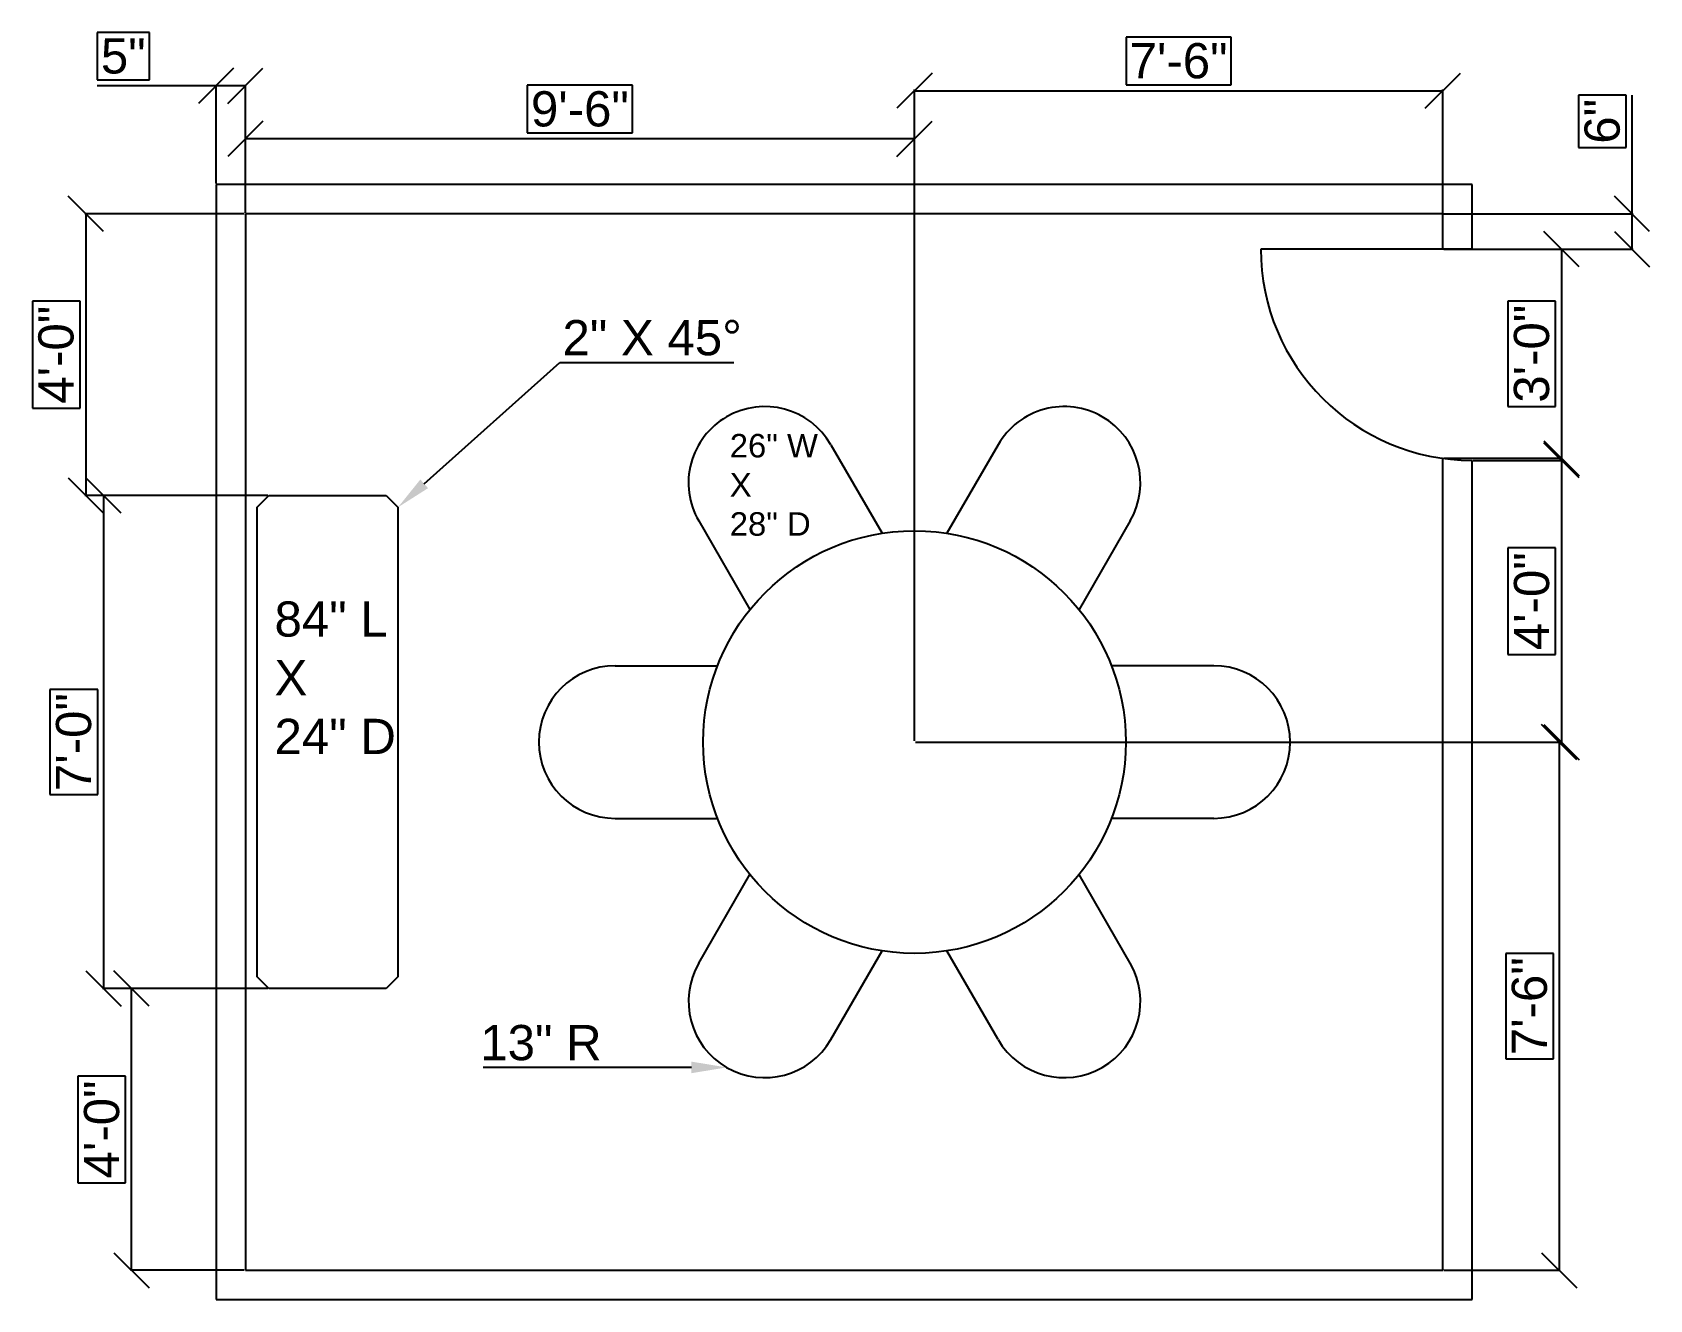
# Model space of a CAD drawing. Header units: inches. Extents: x 41 to 316, y 24 to 240.
import ezdxf
from ezdxf import colors
from ezdxf.entities.mleader import LeaderData, LeaderLine
from ezdxf.math import Vec2, Vec3

# ---------------------------------------------------------------- set-up
doc = ezdxf.new("R2010")
doc.units = ezdxf.units.IN
doc.header["$MEASUREMENT"] = 0
for name, color, linetype in [('DIM', 76, 'Continuous'), ('DOOR', 14, 'Continuous'), ('FURNITURE', 7, 'Continuous'), ('WALL', 212, 'Continuous')]:
    doc.layers.add(name, color=color, linetype=linetype)
doc.layers.add('TEXT', color=130, linetype='Continuous', plot=False)
doc.styles.get("Standard").update_dxf_attribs({"font": 'arial.ttf'})
doc.dimstyles.get("Standard").update_dxf_attribs({"dimtxt": 6, "dimasz": 6, "dimexe": 0.18, "dimexo": 0.1875, "dimgap": -1, "dimtad": 1, "dimdec": 0, "dimzin": 3, "dimdsep": 46, "dimlunit": 4, "dimtxsty": 'Standard', "dimblk": 'OBLIQUE', "dimcen": 0.09, "dimadec": 0, "dimazin": 0, "dimtfac": 1, "dimtdec": 0, "dimtofl": 0, "dimtmove": 0, "dimatfit": 3, "dimfxl": 1, "dimtolj": 1, "dimtzin": 0, "dimarcsym": 0})

# ---------------------------------------------------------------- blocks, each defined once
blk = doc.blocks.new('_Oblique')
at = {"color": 0, "linetype": 'ByBlock', "lineweight": -2}
blk.add_line((-0.5, -0.5), (0.5, 0.5), dxfattribs=at)
blk = doc.blocks.new('*D2')
at = {"layer": 'Defpoints', "color": 0, "transparency": 16777216}
for p in [(77, 230.82), (72, 214), (77, 209)]:
    blk.add_point(p, dxfattribs=at)
at = {"layer": 'DIM', "color": 0, "lineweight": -2, "transparency": 16777216}
for p, q in [((60.65, 239.92), (51.75, 239.92)), ((51.75, 239.92), (51.75, 231.82)), ((60.65, 231.82), (60.65, 239.92)), ((51.75, 231.82), (60.65, 231.82)), ((72, 230.82), (51.75, 230.82)), ((72, 214.19), (72, 231)), ((77, 230.82), (72, 230.82)), ((77, 209.19), (77, 231))]:
    blk.add_line(p, q, dxfattribs=at)
at = {"layer": 'DIM', "color": 0, "lineweight": -2, "transparency": 16777216, "xscale": 6, "yscale": 6, "zscale": 6, "rotation": 180}
blk.add_blockref('_Oblique', (72, 230.82), dxfattribs=at)
at = {"layer": 'DIM', "color": 0, "lineweight": -2, "transparency": 16777216, "xscale": 6, "yscale": 6, "zscale": 6}
blk.add_blockref('_Oblique', (77, 230.82), dxfattribs=at)
at = {"layer": 'DIM', "color": 0, "transparency": 16777216, "insert": (56.2, 235.87), "char_height": 6, "attachment_point": 5}
blk.add_mtext('\\A1;5"', dxfattribs=at)
blk = doc.blocks.new('*D3')
at = {"layer": 'Defpoints', "color": 0, "transparency": 16777216}
for p in [(191, 119), (281, 29), (300.85, 29)]:
    blk.add_point(p, dxfattribs=at)
at = {"layer": 'DIM', "color": 0, "lineweight": -2, "transparency": 16777216}
for p, q in [((191.19, 119), (301.03, 119)), ((300.85, 119), (300.85, 29)), ((299.85, 82.95), (291.72, 82.95)), ((291.72, 82.95), (291.72, 65.05)), ((299.85, 65.05), (299.85, 82.95)), ((291.72, 65.05), (299.85, 65.05)), ((281.19, 29), (301.03, 29))]:
    blk.add_line(p, q, dxfattribs=at)
at = {"layer": 'DIM', "color": 0, "lineweight": -2, "transparency": 16777216, "xscale": 6, "yscale": 6, "zscale": 6}
for p, rotation in [((300.85, 119), 90), ((300.85, 29), 270)]:
    blk.add_blockref('_Oblique', p, dxfattribs=dict(at, rotation=rotation))
at = {"layer": 'DIM', "color": 0, "transparency": 16777216, "insert": (295.79, 74), "char_height": 6, "attachment_point": 5, "rotation": 90}
blk.add_mtext('\\A1;7\'-6"', dxfattribs=at)
blk = doc.blocks.new('*D4')
at = {"layer": 'Defpoints', "color": 0, "transparency": 16777216}
for p in [(286, 167), (191, 119), (301.23, 119)]:
    blk.add_point(p, dxfattribs=at)
at = {"layer": 'DIM', "color": 0, "lineweight": -2, "transparency": 16777216}
for p, q in [((286.19, 167), (301.41, 167)), ((301.23, 167), (301.23, 119)), ((300.23, 152.1), (292.1, 152.1)), ((292.1, 152.1), (292.1, 133.9)), ((300.23, 133.9), (300.23, 152.1)), ((292.1, 133.9), (300.23, 133.9)), ((191.19, 119), (301.41, 119))]:
    blk.add_line(p, q, dxfattribs=at)
at = {"layer": 'DIM', "color": 0, "lineweight": -2, "transparency": 16777216, "xscale": 6, "yscale": 6, "zscale": 6}
for p, rotation in [((301.23, 167), 90), ((301.23, 119), 270)]:
    blk.add_blockref('_Oblique', p, dxfattribs=dict(at, rotation=rotation))
at = {"layer": 'DIM', "color": 0, "transparency": 16777216, "insert": (296.17, 143), "char_height": 6, "attachment_point": 5, "rotation": 90}
blk.add_mtext('\\A1;4\'-0"', dxfattribs=at)
blk = doc.blocks.new('*D5')
at = {"layer": 'Defpoints', "color": 0, "transparency": 16777216}
for p in [(281, 203), (281, 167.35), (301.23, 167.35)]:
    blk.add_point(p, dxfattribs=at)
at = {"layer": 'DIM', "color": 0, "lineweight": -2, "transparency": 16777216}
for p, q in [((281.19, 203), (301.41, 203)), ((301.23, 203), (301.23, 167.35)), ((300.23, 194.15), (292.1, 194.15)), ((292.1, 194.15), (292.1, 176.2)), ((300.23, 176.2), (300.23, 194.15)), ((292.1, 176.2), (300.23, 176.2)), ((281.19, 167.35), (301.41, 167.35))]:
    blk.add_line(p, q, dxfattribs=at)
at = {"layer": 'DIM', "color": 0, "lineweight": -2, "transparency": 16777216, "xscale": 6, "yscale": 6, "zscale": 6}
for p, rotation in [((301.23, 203), 90), ((301.23, 167.35), 270)]:
    blk.add_blockref('_Oblique', p, dxfattribs=dict(at, rotation=rotation))
at = {"layer": 'DIM', "color": 0, "transparency": 16777216, "insert": (296.16, 185.17), "char_height": 6, "attachment_point": 5, "rotation": 90}
blk.add_mtext('\\A1;3\'-0"', dxfattribs=at)
blk = doc.blocks.new('*D6')
at = {"layer": 'Defpoints', "color": 0, "transparency": 16777216}
for p in [(281, 209), (281, 203), (313.25, 203)]:
    blk.add_point(p, dxfattribs=at)
at = {"layer": 'DIM', "color": 0, "lineweight": -2, "transparency": 16777216}
for p, q in [((312.25, 229.24), (304.12, 229.24)), ((304.12, 229.24), (304.12, 220.31)), ((312.25, 220.31), (312.25, 229.24)), ((313.25, 209), (313.25, 229.24)), ((304.12, 220.31), (312.25, 220.31)), ((281.19, 209), (313.43, 209)), ((313.25, 203), (313.25, 209)), ((281.19, 203), (313.43, 203))]:
    blk.add_line(p, q, dxfattribs=at)
at = {"layer": 'DIM', "color": 0, "lineweight": -2, "transparency": 16777216, "xscale": 6, "yscale": 6, "zscale": 6}
for p, rotation in [((313.25, 209), 90), ((313.25, 203), 270)]:
    blk.add_blockref('_Oblique', p, dxfattribs=dict(at, rotation=rotation))
at = {"layer": 'DIM', "color": 0, "transparency": 16777216, "insert": (308.19, 224.77), "char_height": 6, "attachment_point": 5, "rotation": 90}
blk.add_mtext('\\A1;6"', dxfattribs=at)
blk = doc.blocks.new('*D7')
at = {"layer": 'Defpoints', "color": 0, "transparency": 16777216}
for p in [(281, 229.98), (281, 203), (191, 119)]:
    blk.add_point(p, dxfattribs=at)
at = {"layer": 'DIM', "color": 0, "lineweight": -2, "transparency": 16777216}
for p, q in [((244.95, 239.11), (227.05, 239.11)), ((227.05, 239.11), (227.05, 230.98)), ((244.95, 230.98), (244.95, 239.11)), ((191, 119.19), (191, 230.16)), ((191, 229.98), (281, 229.98)), ((227.05, 230.98), (244.95, 230.98)), ((281, 203.19), (281, 230.16))]:
    blk.add_line(p, q, dxfattribs=at)
at = {"layer": 'DIM', "color": 0, "lineweight": -2, "transparency": 16777216, "xscale": 6, "yscale": 6, "zscale": 6, "rotation": 180}
blk.add_blockref('_Oblique', (191, 229.98), dxfattribs=at)
at = {"layer": 'DIM', "color": 0, "lineweight": -2, "transparency": 16777216, "xscale": 6, "yscale": 6, "zscale": 6}
blk.add_blockref('_Oblique', (281, 229.98), dxfattribs=at)
at = {"layer": 'DIM', "color": 0, "transparency": 16777216, "insert": (236, 235.05), "char_height": 6, "attachment_point": 5}
blk.add_mtext('\\A1;7\'-6"', dxfattribs=at)
blk = doc.blocks.new('*D8')
at = {"layer": 'Defpoints', "color": 0, "transparency": 16777216}
for p in [(77, 221.79), (77, 209), (191, 121.52)]:
    blk.add_point(p, dxfattribs=at)
at = {"layer": 'DIM', "color": 0, "lineweight": -2, "transparency": 16777216}
for p, q in [((142.97, 230.91), (125.03, 230.91)), ((125.03, 230.91), (125.03, 222.79)), ((142.97, 222.79), (142.97, 230.91)), ((77, 209.19), (77, 221.97)), ((191, 221.79), (77, 221.79)), ((125.03, 222.79), (142.97, 222.79)), ((191, 121.71), (191, 221.97))]:
    blk.add_line(p, q, dxfattribs=at)
at = {"layer": 'DIM', "color": 0, "lineweight": -2, "transparency": 16777216, "xscale": 6, "yscale": 6, "zscale": 6, "rotation": 180}
blk.add_blockref('_Oblique', (77, 221.79), dxfattribs=at)
at = {"layer": 'DIM', "color": 0, "lineweight": -2, "transparency": 16777216, "xscale": 6, "yscale": 6, "zscale": 6}
blk.add_blockref('_Oblique', (191, 221.79), dxfattribs=at)
at = {"layer": 'DIM', "color": 0, "transparency": 16777216, "insert": (134, 226.85), "char_height": 6, "attachment_point": 5}
blk.add_mtext('\\A1;9\'-6"', dxfattribs=at)
blk = doc.blocks.new('*D9')
at = {"layer": 'Defpoints', "color": 0, "transparency": 16777216}
for p in [(57.6, 77), (81, 77), (77, 29)]:
    blk.add_point(p, dxfattribs=at)
at = {"layer": 'DIM', "color": 0, "lineweight": -2, "transparency": 16777216}
for p, q in [((80.81, 77), (57.42, 77)), ((57.6, 29), (57.6, 77)), ((56.6, 62.1), (48.47, 62.1)), ((48.47, 62.1), (48.47, 43.9)), ((56.6, 43.9), (56.6, 62.1)), ((48.47, 43.9), (56.6, 43.9)), ((76.81, 29), (57.42, 29))]:
    blk.add_line(p, q, dxfattribs=at)
at = {"layer": 'DIM', "color": 0, "lineweight": -2, "transparency": 16777216, "xscale": 6, "yscale": 6, "zscale": 6}
for p, rotation in [((57.6, 77), 90), ((57.6, 29), 270)]:
    blk.add_blockref('_Oblique', p, dxfattribs=dict(at, rotation=rotation))
at = {"layer": 'DIM', "color": 0, "transparency": 16777216, "insert": (52.54, 53), "char_height": 6, "attachment_point": 5, "rotation": 90}
blk.add_mtext('\\A1;4\'-0"', dxfattribs=at)
blk = doc.blocks.new('*D10')
at = {"layer": 'Defpoints', "color": 0, "transparency": 16777216}
for p in [(81, 161), (52.84, 77), (81, 77)]:
    blk.add_point(p, dxfattribs=at)
at = {"layer": 'DIM', "color": 0, "lineweight": -2, "transparency": 16777216}
for p, q in [((80.81, 161), (52.66, 161)), ((52.84, 161), (52.84, 77)), ((51.84, 127.95), (43.71, 127.95)), ((43.71, 127.95), (43.71, 110.05)), ((51.84, 110.05), (51.84, 127.95)), ((43.71, 110.05), (51.84, 110.05)), ((80.81, 77), (52.66, 77))]:
    blk.add_line(p, q, dxfattribs=at)
at = {"layer": 'DIM', "color": 0, "lineweight": -2, "transparency": 16777216, "xscale": 6, "yscale": 6, "zscale": 6}
for p, rotation in [((52.84, 161), 90), ((52.84, 77), 270)]:
    blk.add_blockref('_Oblique', p, dxfattribs=dict(at, rotation=rotation))
at = {"layer": 'DIM', "color": 0, "transparency": 16777216, "insert": (47.77, 119), "char_height": 6, "attachment_point": 5, "rotation": 90}
blk.add_mtext('\\A1;7\'-0"', dxfattribs=at)
blk = doc.blocks.new('*D11')
at = {"layer": 'Defpoints', "color": 0, "transparency": 16777216}
for p in [(77, 209), (49.84, 161), (81, 161)]:
    blk.add_point(p, dxfattribs=at)
at = {"layer": 'DIM', "color": 0, "lineweight": -2, "transparency": 16777216}
for p, q in [((76.81, 209), (49.66, 209)), ((49.84, 209), (49.84, 161)), ((48.84, 194.1), (40.71, 194.1)), ((40.71, 194.1), (40.71, 175.9)), ((48.84, 175.9), (48.84, 194.1)), ((40.71, 175.9), (48.84, 175.9)), ((80.81, 161), (49.66, 161))]:
    blk.add_line(p, q, dxfattribs=at)
at = {"layer": 'DIM', "color": 0, "lineweight": -2, "transparency": 16777216, "xscale": 6, "yscale": 6, "zscale": 6}
for p, rotation in [((49.84, 209), 90), ((49.84, 161), 270)]:
    blk.add_blockref('_Oblique', p, dxfattribs=dict(at, rotation=rotation))
at = {"layer": 'DIM', "color": 0, "transparency": 16777216, "insert": (44.77, 185), "char_height": 6, "attachment_point": 5, "rotation": 90}
blk.add_mtext('\\A1;4\'-0"', dxfattribs=at)

msp = doc.modelspace()

# ---------------------------------------------------------------- linework, layer by layer
at = {"layer": 'DOOR'}
msp.add_line((286, 203), (250, 203), dxfattribs=at)
msp.add_arc((286, 203), 36, 180, 270, dxfattribs=at)
at = {"layer": 'FURNITURE'}
for p, q in [((176.76, 169.67), (185.47, 154.57)), ((205.24, 169.67), (196.53, 154.57)), ((79, 159), (81, 161)), ((81, 161), (101, 161)), ((101, 161), (103, 159)), ((79, 79), (79, 159)), ((103, 159), (103, 79)), ((154.24, 156.67), (162.96, 141.57)), ((227.76, 156.67), (219.04, 141.57)), ((140, 132), (157.43, 132)), ((242, 132), (224.57, 132)), ((255, 119), (255, 119)), ((255, 119), (255, 119)), ((140, 106), (157.43, 106)), ((242, 106), (224.57, 106)), ((154.24, 81.33), (162.96, 96.43)), ((227.76, 81.33), (219.04, 96.43)), ((176.76, 68.33), (185.47, 83.43)), ((205.24, 68.33), (196.53, 83.43)), ((81, 77), (79, 79)), ((103, 79), (101, 77)), ((79, 77), (79, 77)), ((79, 77), (79, 77)), ((101, 77), (81, 77))]:
    msp.add_line(p, q, dxfattribs=at)
msp.add_circle((191, 119), 36, dxfattribs=at)
for centre, start, end in [((165.5, 163.17), 120, 210), ((165.5, 163.17), 30, 120), ((216.5, 163.17), 60, 150), ((216.5, 163.17), 330, 60), ((140, 119), 90, 180), ((242, 119), 0, 90), ((140, 119), 180, 270), ((242, 119), 270, 0), ((165.5, 74.83), 150, 240), ((216.5, 74.83), 300, 30), ((165.5, 74.83), 240, 330), ((216.5, 74.83), 210, 300)]:
    msp.add_arc(centre, 13, start, end, dxfattribs=at)
at = {"layer": 'WALL'}
for p, q in [((286, 214), (72, 214)), ((72, 214), (72, 24)), ((286, 203), (286, 214)), ((281, 209), (77, 209)), ((77, 209), (77, 29)), ((281, 203), (281, 209)), ((281, 29), (281, 167.35)), ((286, 24), (286, 167)), ((77, 29), (281, 29)), ((72, 24), (286, 24))]:
    msp.add_line(p, q, dxfattribs=at)

# ---------------------------------------------------------------- texts
at = {"layer": 'TEXT', "attachment_point": 1}
for s, width, heights, insert, char_height in [('26" W\\PX\\P28" D', 27.6679, [20.82], (159.53, 171.5), 4), ('84" L\\PX\\P24" D', 21.1926, [46.94], (81.97, 142.97), 6)]:
    msp.add_mtext_dynamic_manual_height_columns(s, width=width, gutter_width=1, heights=heights, dxfattribs=dict(at, insert=insert, char_height=char_height))

# ---------------------------------------------------------------- dimensions: what is measured, and where the dimension line sits
at = {"layer": 'DIM'}
dim = msp.add_linear_dim(base=(77, 230.82), p1=(72, 214), p2=(77, 209), dimstyle='Standard', dxfattribs=at)
dim.commit()
dim.dimension.update_dxf_attribs({"geometry": '*D2', "text_midpoint": (56.2, 230.82), "dimtype": 160})
for base, p1, p2, picture, middle in [((281, 229.98), (191, 119), (281, 203), '*D7', (236, 235.05)), ((77, 221.79), (191, 121.52), (77, 209), '*D8', (134, 226.85))]:
    dim = msp.add_linear_dim(base=base, p1=p1, p2=p2, dimstyle='Standard', dxfattribs=at)
    dim.commit()
    dim.dimension.update_dxf_attribs({"geometry": picture, "text_midpoint": middle})
dim = msp.add_linear_dim(base=(313.25, 203), p1=(281, 209), p2=(281, 203), angle=90, dimstyle='Standard', dxfattribs=at)
dim.commit()
dim.dimension.update_dxf_attribs({"geometry": '*D6', "text_midpoint": (313.25, 224.77), "dimtype": 160})
for base, p1, p2, picture, middle in [((49.84, 161), (77, 209), (81, 161), '*D11', (44.77, 185)), ((301.23, 167.35), (281, 203), (281, 167.35), '*D5', (296.16, 185.17)), ((301.23, 119), (286, 167), (191, 119), '*D4', (296.17, 143)), ((52.84, 77), (81, 161), (81, 77), '*D10', (47.77, 119)), ((300.85, 29), (191, 119), (281, 29), '*D3', (295.79, 74)), ((57.6, 77), (77, 29), (81, 77), '*D9', (52.54, 53))]:
    dim = msp.add_linear_dim(base=base, p1=p1, p2=p2, angle=90, dimstyle='Standard', dxfattribs=at)
    dim.commit()
    dim.dimension.update_dxf_attribs({"geometry": picture, "text_midpoint": middle})

# ---------------------------------------------------------------- leaders
ml = msp.add_multileader_mtext('Standard', dxfattribs=at)
ml.set_content('2" X 45%%D', color=256)
ml.set_leader_properties()
ml.build(insert=Vec2(0, 0))
ml.multileader.update_dxf_attribs({"text_left_attachment_type": 5, "text_right_attachment_type": 5, "dogleg_length": 0.36, "arrow_head_size": 6})
ctx = ml.context
ctx.base_point, ctx.char_height, ctx.arrow_head_size, ctx.landing_gap_size, ctx.plane_origin = Vec3(130.94, 183.68), 6, 6, 0.0938, Vec3(106.25, 183.68)
ctx.left_attachment, ctx.right_attachment = 5, 5
notes = []
notes.append((ctx, [(0, (1, 1, 0), (130.58, 183.68), (1, 0), 0.36, [(0, [(103, 159)], 0, [])])]))
ctx.mtext.insert, ctx.mtext.flow_direction = Vec3(131.03, 190.9), 5
ml = msp.add_multileader_mtext('Standard', dxfattribs=at)
ml.set_content('13" R', color=256)
ml.set_leader_properties()
ml.build(insert=Vec2(0, 0))
ml.multileader.update_dxf_attribs({"text_left_attachment_type": 5, "text_right_attachment_type": 5, "dogleg_length": 0.36, "arrow_head_size": 6})
ctx = ml.context
ctx.base_point, ctx.char_height, ctx.arrow_head_size, ctx.landing_gap_size, ctx.plane_origin = Vec3(117.94, 63.57), 6, 6, 0.0938, Vec3(159, 63.57)
ctx.left_attachment, ctx.right_attachment, ctx.text_align_type = 5, 5, 2
notes.append((ctx, [(0, (1, 1, 0), (138.15, 63.57), (-1, 0), 0.36, [(0, [(159, 63.57)], 0, [])])]))
ctx.mtext.insert, ctx.mtext.alignment, ctx.mtext.flow_direction = Vec3(137.7, 70.8), 3, 5
for ctx, leaders in notes:
    for number, flags, end, landing, length, lines in leaders:
        leader = LeaderData()
        leader.index, (leader.has_last_leader_line, leader.has_dogleg_vector, leader.attachment_direction) = number, flags
        leader.last_leader_point, leader.dogleg_vector, leader.dogleg_length = Vec3(end), Vec3(landing), length
        for number, points, colour, breaks in lines:
            line = LeaderLine()
            line.index, line.vertices, line.color, line.breaks = number, Vec3.list(points), colors.encode_raw_color(colour), breaks
            leader.lines.append(line)
        ctx.leaders.append(leader)

doc.saveas('drawing.dxf')
